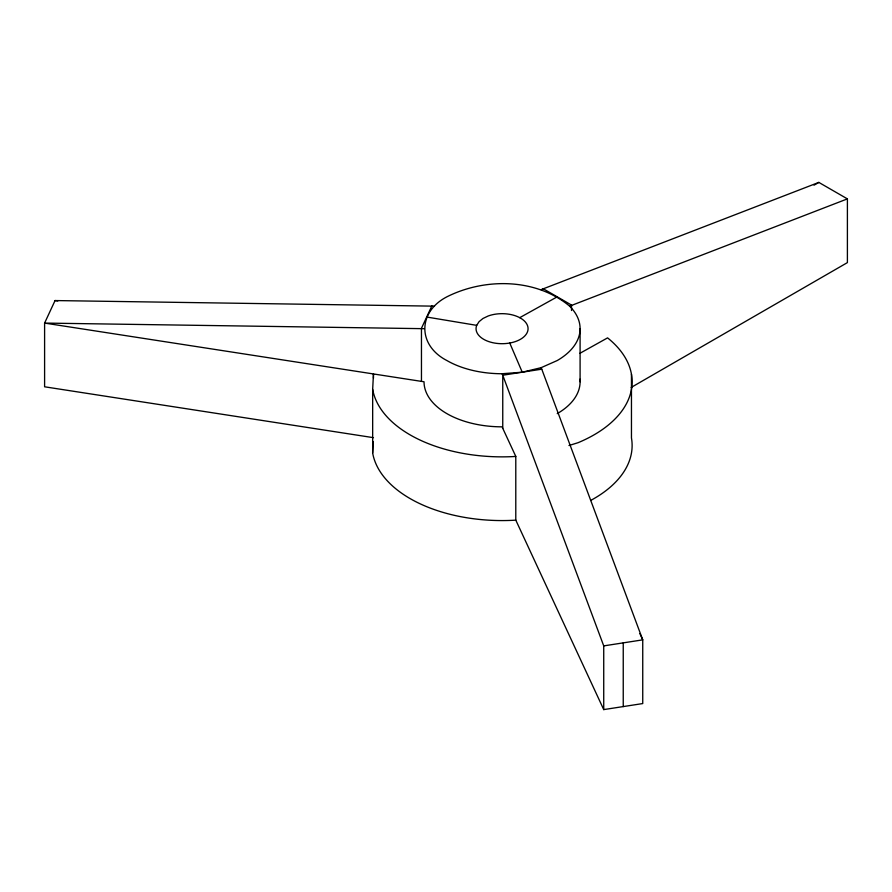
<?xml version="1.0" encoding="UTF-8"?>
<svg xmlns="http://www.w3.org/2000/svg" width="892" height="892" viewBox="0 0 892 892"><rect width="100%" height="100%" fill="white"/><g stroke="black" fill="none" stroke-linecap="round" stroke-linejoin="round"><path stroke-width="1.34" d="M541.076 367.694L557.232 360.535A78.028 45.046 0 0 0 569.642 306.157C536.014 278.17 484.925 277.691 446.881 296.824C417.501 312.01 417.501 345.36 446.881 360.535A78.028 45.046 0 0 0 502.062 373.737L522.255 372.198L541.076 367.694L541.767 369.177L642.742 639.854L642.742 703.565L603.728 709.597L515.788 520.103L515.152 520.192A130.054 75.084 0 0 1 372.666 453.047L372.666 389.336L373.469 373.96L373.469 378.108M372.666 453.047L373.269 441.518M434.482 306.157L55.059 300.559L44.6 323.082L44.6 386.793L373.469 437.671M431.918 305.755L421.459 328.289L421.459 381.375M476.696 325.357L479.049 321.678L482.973 318.477L488.203 315.98A26.013 15.019 0 0 1 526.904 324.242A26.013 15.019 0 0 1 503.055 343.688A26.013 15.019 0 0 1 476.696 325.357L426.688 317.028M541.076 289.666L818.834 182.403L847.4 198.883L847.4 262.605L631.157 387.451M569.642 306.157L847.4 198.883M814.028 185.179L818.834 182.403M579.822 353.366L607.575 337.878A130.054 75.084 0 0 1 578.094 442.688L568.962 445.532M519.735 317.663L557.232 296.824M541.767 369.177L502.753 375.22L502.062 373.737M502.753 428.316L502.753 375.22L603.728 645.886L642.742 639.854L639.832 633.565M515.788 520.103L515.788 456.392L515.152 456.481A130.054 75.084 0 0 1 372.666 389.336M424.035 328.68L44.6 323.082L424.035 381.776A78.028 45.046 0 0 0 502.062 426.833L515.788 456.392M55.059 300.559L57.802 300.983M542.96 288.584L571.516 305.075L571.516 310.516M509.756 343.03L522.255 372.198M631.458 374.216L631.458 437.927A130.054 75.084 0 0 1 590.615 500.479M623.24 642.876L623.24 706.587M603.728 645.886L603.728 709.597M580.09 328.68L580.09 381.776M579.956 379.167A78.028 45.046 0 0 1 557.232 413.632"/></g></svg>
